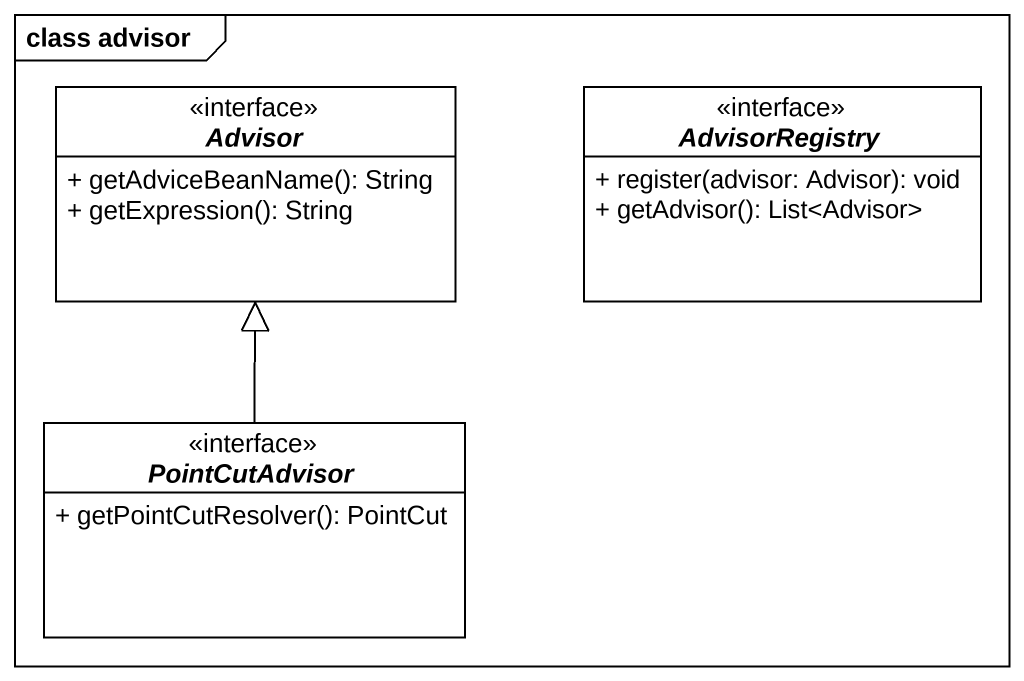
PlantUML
@startuml
mainframe class advisor
hide circle
hide empty members
skinparam classAttributeIconSize 0
interface Advisor <<interface>> {
  + getAdviceBeanName(): String
  + getExpression(): String
}
interface AdvisorRegistry <<interface>> {
  + register(advisor: Advisor): void
  + getAdvisor(): List<Advisor>
}
interface PointCutAdvisor <<interface>> {
  + getPointCutResolver(): PointCut
}
PointCutAdvisor -up-|> Advisor
@enduml
